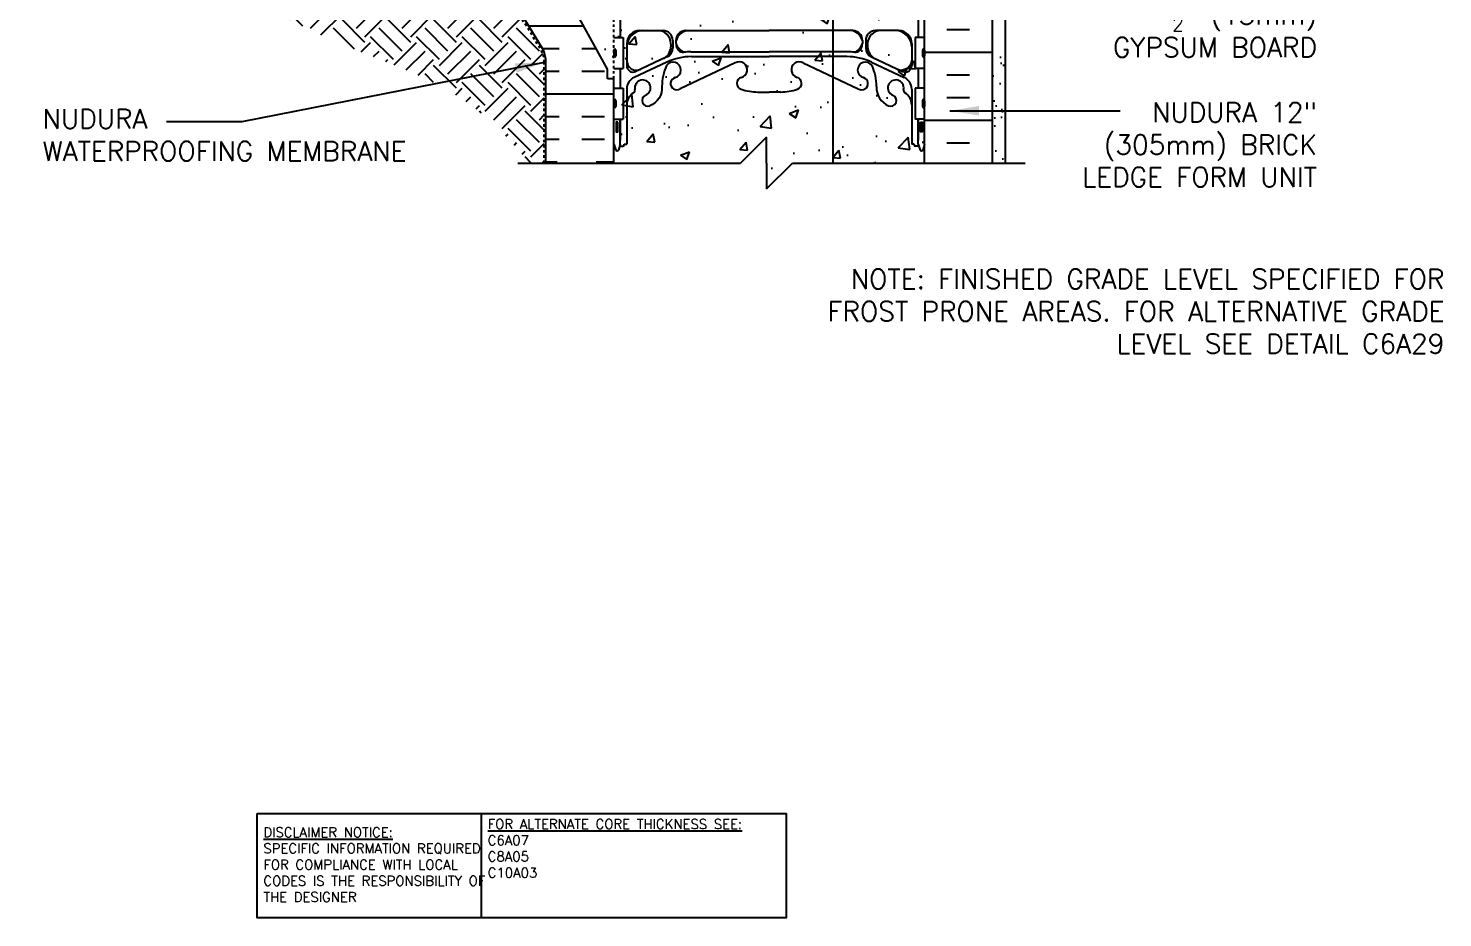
# Model space of a CAD drawing. Header units: inches. Extents: x 112.5 to 171.6, y -23.4 to 65.9.
# Drawn here: x 112.5 to 167.1, y -23.4 to 10.9 of the extents above; entities that cross this region are included whole.
import ezdxf

# ---------------------------------------------------------------- set-up
doc = ezdxf.new("R2010")
doc.units = ezdxf.units.IN
doc.header["$LTSCALE"] = 0.5
doc.header["$MEASUREMENT"] = 0
doc.linetypes.add('DASHEDX2', pattern=[1.5, 1, -0.5])
doc.linetypes.add('HIDDEN2', pattern=[0.1875, 0.125, -0.0625])
for name, color, linetype in [('HATCH', 12, 'Continuous'), ('Hidden2', 12, 'HIDDEN2'), ('line25', 2, 'Continuous'), ('LINE3', 3, 'Continuous'), ('LINE50', 5, 'Continuous'), ('LINE9', 9, 'Continuous'), ('TEXT', 4, 'Continuous'), ('Web_Edge', 9, 'Continuous')]:
    doc.layers.add(name, color=color, linetype=linetype)
doc.styles.add('DIM', font='romans.shx', dxfattribs={"width": 0.7})
doc.styles.add('ROMANS', font='romans.shx', dxfattribs={"height": 1.125})
doc.styles.get("Standard").update_dxf_attribs({"font": 'romans.shx', "height": 1.125})
doc.dimstyles.new('ext_12', dxfattribs={"dimscale": 12, "dimtxt": 0.09375, "dimasz": 0.09375, "dimexe": 0.09375, "dimexo": 0.0625, "dimgap": 0.0625, "dimtad": 1, "dimdec": 1, "dimzin": 3, "dimdsep": 46, "dimlunit": 4, "dimtxsty": 'DIM', "dimcen": 0.09, "dimdle": 0.09375, "dimclrt": 4, "dimadec": 0, "dimazin": 0, "dimtfac": 1, "dimtdec": 1, "dimtmove": 2, "dimatfit": 3, "dimfxl": 0, "dimfrac": 2, "dimtolj": 1, "dimtzin": 0, "dimarcsym": 0})

msp = doc.modelspace()

# ---------------------------------------------------------------- hatches: boundary and pattern name
at = {"layer": 'HATCH'}
h = msp.add_hatch(dxfattribs=at)
h.set_pattern_fill('INSUL', color=256, scale=7, style=0)
h.set_pattern_definition([(0, (27.2317, -8.359), (0, 2.625), []), (0, (27.2317, -7.484), (0, 2.625), [0.875, -0.875]), (0, (27.2317, -6.609), (0, 2.625), [0.875, -0.875])])
h.paths.add_polyline_path([(149.746, 41.734), (149.309, 41.734), (149.309, 41.234), (147.809, 41.234), (147.809, 41.734), (147.121, 41.734), (147.121, 31.484), (149.746, 28.859), (149.746, 29.984)])
h.paths.add_polyline_path([(149.746, 20.734), (147.121, 18.109), (147.121, 5.734), (149.746, 5.734)])
at = {"layer": 'HATCH', "linetype": 'Continuous'}
h = msp.add_hatch(dxfattribs=at)
h.set_pattern_fill('AR-CONC', color=256, scale=0.5, style=0)
edge = h.paths.add_edge_path()
edge.add_line((147.121, 26.609), (145.746, 26.609))
edge.add_arc((145.746, 27.109), 0.5, 180, 270, ccw=False)
edge.add_line((145.246, 27.109), (145.246, 28.609))
edge.add_line((145.246, 28.609), (145.746, 28.609))
edge.add_line((145.746, 28.609), (145.746, 27.209))
edge.add_arc((145.846, 27.209), 0.1, 180, 270)
edge.add_line((145.846, 27.109), (147.121, 27.109))
edge.add_line((147.121, 27.109), (147.121, 32.609))
edge.add_line((147.121, 32.609), (147.121, 33.523))
edge.add_spline(control_points=[(147.121, 33.523), (147.107, 33.529), (147.059, 33.545), (147.007, 33.592), (146.926, 33.584), (146.837, 33.587), (146.733, 33.583), (146.652, 33.545), (146.534, 33.482), (146.37, 33.469), (146.217, 33.536), (146.084, 33.612), (145.947, 33.629), (145.823, 33.636), (145.733, 33.608), (145.682, 33.522), (145.574, 33.455), (145.418, 33.42), (145.29, 33.408), (145.216, 33.401)], knot_values=[4.491613, 4.491613, 4.491613, 4.491613, 4.53825, 4.640095, 4.685656, 4.773056, 4.912503, 4.988734, 5.039656, 5.313971, 5.43662, 5.538465, 5.77077, 5.839112, 5.911139, 6.039898, 6.121993, 6.287819, 6.511014, 6.511014, 6.511014, 6.511014], degree=3, periodic=0)
edge.add_spline(control_points=[(145.216, 33.401), (145.142, 33.408), (145.013, 33.42), (144.857, 33.455), (144.749, 33.522), (144.698, 33.608), (144.608, 33.636), (144.484, 33.629), (144.347, 33.612), (144.214, 33.536), (144.061, 33.469), (143.897, 33.482), (143.779, 33.545), (143.698, 33.583), (143.594, 33.587), (143.505, 33.584), (143.425, 33.592), (143.372, 33.545), (143.324, 33.529), (143.31, 33.523)], knot_values=[4.491613, 4.491613, 4.491613, 4.491613, 4.714808, 4.880634, 4.962729, 5.091488, 5.163515, 5.231857, 5.464162, 5.566007, 5.688656, 5.962971, 6.013893, 6.090124, 6.229571, 6.316971, 6.362532, 6.464377, 6.511014, 6.511014, 6.511014, 6.511014], degree=3, periodic=0)
edge.add_spline(control_points=[(143.31, 33.523), (143.142, 33.408), (143.013, 33.42), (142.857, 33.455), (142.749, 33.522), (142.698, 33.608), (142.608, 33.636), (142.484, 33.629), (142.347, 33.612), (142.214, 33.536), (142.061, 33.469), (141.897, 33.482), (141.779, 33.545), (141.698, 33.583), (141.594, 33.587), (141.505, 33.584), (141.425, 33.592), (141.372, 33.545), (141.324, 33.529), (141.31, 33.523)], knot_values=[4.491613, 4.491613, 4.491613, 4.491613, 4.714808, 4.880634, 4.962729, 5.091488, 5.163515, 5.231857, 5.464162, 5.566007, 5.688656, 5.962971, 6.013893, 6.090124, 6.229571, 6.316971, 6.362532, 6.464377, 6.511014, 6.511014, 6.511014, 6.511014], degree=3, periodic=0)
edge.add_spline(control_points=[(141.31, 33.523), (141.206, 33.472), (141.05, 33.396), (140.857, 33.456), (140.75, 33.522), (140.698, 33.609), (140.608, 33.636), (140.484, 33.629), (140.347, 33.612), (140.214, 33.536), (140.061, 33.469), (139.897, 33.482), (139.779, 33.545), (139.698, 33.583), (139.594, 33.587), (139.505, 33.584), (139.425, 33.592), (139.358, 33.531), (139.254, 33.514), (139.221, 33.424), (139.129, 33.429), (139.044, 33.468), (138.949, 33.513), (138.867, 33.529), (138.798, 33.517), (138.69, 33.509), (138.567, 33.434), (138.416, 33.443), (138.321, 33.467), (138.25, 33.492), (138.234, 33.547), (138.2, 33.59), (138.138, 33.614), (138.021, 33.578), (137.892, 33.529), (137.789, 33.405), (137.651, 33.442), (137.563, 33.566), (137.38, 33.549), (137.182, 33.409), (136.934, 33.62), (136.675, 33.426), (136.421, 33.699), (136.054, 33.426), (135.701, 33.721), (135.444, 33.434), (135.247, 33.536), (135.121, 33.6)], knot_values=[0, 0, 0, 0, 0.330121, 0.495947, 0.578042, 0.706801, 0.778828, 0.84717, 1.079475, 1.18132, 1.303969, 1.578284, 1.629206, 1.705437, 1.844884, 1.932284, 1.977845, 2.07969, 2.181534, 2.278104, 2.300884, 2.444939, 2.557248, 2.618146, 2.689963, 2.76475, 2.943417, 3.102883, 3.196802, 3.247724, 3.314825, 3.355589, 3.40826, 3.500714, 3.710155, 3.82399, 3.940143, 4.075721, 4.257358, 4.413907, 4.765546, 4.982246, 5.203994, 5.661876, 6.036978, 6.24912, 6.61794, 6.61794, 6.61794, 6.61794], degree=3, periodic=0)
edge.add_line((135.121, 33.6), (135.121, 23.734))
edge.add_line((135.121, 23.734), (135.121, 8.984))
edge.add_line((135.121, 8.984), (135.121, 5.734))
edge.add_line((135.121, 5.734), (140.013, 5.734))
edge.add_line((140.013, 5.734), (141.013, 6.734))
edge.add_line((141.013, 6.734), (141.013, 5.734))
edge.add_line((141.013, 5.734), (141.013, 4.734))
edge.add_line((141.013, 4.734), (142.013, 5.734))
edge.add_line((142.013, 5.734), (147.121, 5.734))
edge.add_line((147.121, 5.734), (147.121, 18.109))
edge.add_line((147.121, 18.109), (147.121, 23.609))
edge.add_line((147.121, 23.609), (145.846, 23.609))
edge.add_arc((145.846, 23.509), 0.1, 90, 180)
edge.add_line((145.746, 23.509), (145.746, 22.109))
edge.add_line((145.746, 22.109), (145.246, 22.109))
edge.add_line((145.246, 22.109), (145.246, 23.609))
edge.add_arc((145.746, 23.609), 0.5, 90, 180, ccw=False)
edge.add_line((145.746, 24.109), (147.121, 24.109))
edge.add_line((147.121, 24.109), (147.121, 26.609))
at = {"layer": 'HATCH'}
h = msp.add_hatch(dxfattribs=at)
h.set_pattern_fill('INSUL', color=256, scale=7, style=0)
h.set_pattern_definition([(0, (-2867.3693, -416.8478), (0, 2.625), []), (0, (-2867.3693, -415.9728), (0, 2.625), [0.875, -0.875]), (0, (-2867.3693, -415.0978), (0, 2.625), [0.875, -0.875])])
h.paths.add_polyline_path([(129.696, 18.734, -0.079579), (128.696, 21.984), (128.696, 23.734), (127.996, 23.734), (127.996, 18.734, 0.131652), (128.666, 16.234), (132.404, 10.084, -0.10438), (132.496, 9.609), (132.496, 5.734), (132.934, 5.734), (132.934, 6.234), (134.434, 6.234), (134.434, 5.734), (135.121, 5.734), (135.121, 8.984), (134.871, 8.984), (134.871, 9.359)])
h = msp.add_hatch(dxfattribs=at)
h.set_pattern_fill('AR-CONC', color=256, scale=0.5, style=0)
h.set_pattern_definition([(50, (-2867.3693, -416.8478), (3.586301, -0.3137607), [0.375, -4.125]), (355, (-2867.3693, -416.848), (-0.6937567, 3.7609607), [0.3, -3.3]), (100.4514, (-2867.0705, -416.874), (2.892547, 3.4471977), [0.318701, -3.5057106]), (46.1842, (-2867.3693, -415.848), (5.336205, -0.827595), [0.5625, -6.1875]), (96.6356, (-2866.9247, -415.917), (4.6733135, 4.870589), [0.478051, -5.258565]), (351.1842, (-2867.3693, -415.848), (4.67331, 4.870593), [0.45, -4.95]), (21, (-2866.8693, -416.0978), (2.9845353, -2.0130945), [0.375, -4.125]), (326, (-2866.8693, -416.098), (1.2165767, 3.6257502), [0.3, -3.3]), (71.4514, (-2866.6206, -416.2656), (4.201113, 1.6126525), [0.318701, -3.5057106]), (37.5, (-2867.3693, -416.8478), (0.0607993, 1.66446927), [0, -3.26, 0, -3.35, 0, -3.3125]), (7.5, (-2867.3693, -416.8478), (1.3153477, 1.9720586), [0, -1.91, 0, -3.185, 0, -1.2625]), (327.5, (-2868.4843, -416.8478), (2.6691122, -0.11277436), [0, -1.25, 0, -3.9, 0, -5.175]), (317.5, (-2868.9843, -416.8478), (2.9159308, 0.500525), [0, -1.625, 0, -2.59, 0, -3.675])])
h.paths.add_polyline_path([(134.871, 9.359), (134.871, 8.984), (135.121, 8.984), (135.121, 23.734), (130.496, 23.734), (130.496, 22.234, -1), (129.996, 22.234), (129.996, 23.734), (128.696, 23.734), (128.696, 21.984, 0.079579), (129.696, 18.734)])
h = msp.add_hatch(dxfattribs=at)
h.set_pattern_fill('AR-SAND', color=256, scale=0.5, style=0)
h.set_pattern_definition([(37.5, (127.32, -7.1404), (-0.031497, 0.963412), [0, -0.76, 0, -0.85, 0, -0.8125]), (7.5, (127.32, -7.1404), (0.88489, 1.411073), [0, -0.41, 0, -0.685, 0, -0.2625]), (327.5, (126.705, -7.1404), (1.55707, 0.00283), [0, -0.25, 0, -0.9, 0, -1.175]), (317.5, (126.705, -7.1404), (1.503063, 0.43884), [0, -0.125, 0, -0.59, 0, -0.675])])
h.paths.add_polyline_path([(150.246, 19.923), (150.153, 20.234), (149.746, 20.234), (149.746, 5.734), (150.246, 5.734)])
h = msp.add_hatch(dxfattribs=at)
h.set_pattern_fill('EARTH', color=256, scale=5, angle=45, style=0)
edge = h.paths.add_edge_path()
edge.add_spline(control_points=[(120.797, 12.645), (121.545, 11.97), (124.262, 10.078), (128.79, 9.233), (131.231, 6.481), (131.894, 5.734)], knot_values=[0, 0, 0, 0, 1.96074, 9.898371, 12.854753, 12.854753, 12.854753, 12.854753], degree=3, periodic=0)
edge.add_line((131.894, 5.734), (132.436, 5.734))
edge.add_line((132.436, 5.734), (132.436, 9.617))
edge.add_arc((131.484, 9.634), 0.952, 358.9548, 381.9741)
edge.add_line((132.367, 9.991), (131.099, 12.077))
edge.add_line((131.099, 12.077), (130.956, 12.077))
edge.add_line((130.956, 12.077), (128.505, 16.109))
edge.add_arc((132.996, 18.705), 5.187, 191.6439, 210.0236, ccw=False)
edge.add_line((127.916, 17.658), (112.516, 17.389))
edge.add_spline(control_points=[(112.516, 17.389), (113.791, 16.989), (115.491, 16.455), (116.971, 15.532), (118.008, 14.436)], knot_values=[17.541452, 17.541452, 17.541452, 17.541452, 21.506195, 22.826916, 22.826916, 22.826916, 22.826916], degree=3, periodic=0)
edge.add_line((118.008, 14.436), (124.451, 14.42))
edge.add_line((124.451, 14.42), (124.451, 12.645))
edge.add_line((124.451, 12.645), (120.797, 12.645))

# ---------------------------------------------------------------- linework, layer by layer
at = {"layer": 'Hidden2'}
msp.add_line((135.121, 8.984), (135.121, 23.734), dxfattribs=at)
msp.add_line((135.121, 8.984), (135.121, 23.734), dxfattribs=at)
at = {"layer": 'line25'}
for p, q in [((134.871, 9.359), (129.696, 18.734)), ((147.121, 5.734), (147.121, 18.109)), ((135.121, 10.579), (135.486, 10.579)), ((135.486, 10.579), (135.486, 9.379)), ((147.121, 10.579), (146.756, 10.579)), ((146.756, 10.579), (146.756, 9.379)), ((135.121, 10.089), (135.121, 9.869)), ((135.121, 10.034), (135.121, 10.034)), ((135.121, 9.924), (135.121, 9.924)), ((135.161, 9.829), (135.161, 9.829)), ((135.201, 10.089), (135.201, 9.869)), ((147.041, 10.089), (147.041, 9.869)), ((147.081, 9.829), (147.081, 9.829)), ((147.121, 10.089), (147.121, 9.869)), ((147.121, 10.034), (147.121, 10.034)), ((147.121, 9.924), (147.121, 9.924)), ((134.871, 8.984), (134.871, 9.359)), ((135.121, 9.379), (135.486, 9.379)), ((147.121, 9.379), (146.756, 9.379)), ((135.121, 8.984), (134.871, 8.984)), ((135.121, 5.734), (135.121, 8.984)), ((135.121, 8.629), (135.486, 8.629)), ((135.486, 8.629), (135.486, 7.429)), ((147.121, 8.629), (146.756, 8.629)), ((146.756, 8.629), (146.756, 7.429)), ((135.121, 8.139), (135.121, 7.919)), ((135.121, 8.084), (135.121, 8.084)), ((135.121, 7.974), (135.121, 7.974)), ((135.161, 8.179), (135.161, 8.179)), ((135.161, 7.879), (135.161, 7.879)), ((135.201, 8.139), (135.201, 7.919)), ((147.041, 8.139), (147.041, 7.919)), ((147.081, 8.179), (147.081, 8.179)), ((147.081, 7.879), (147.081, 7.879)), ((147.121, 8.139), (147.121, 7.919)), ((147.121, 8.084), (147.121, 8.084)), ((147.121, 7.974), (147.121, 7.974)), ((135.121, 7.429), (135.486, 7.429)), ((147.121, 7.429), (146.756, 7.429))]:
    msp.add_line(p, q, dxfattribs=at)
for centre, start, end in [((135.161, 10.089), 90, 180), ((135.161, 9.869), 180, 270), ((135.161, 10.089), 0, 90), ((135.161, 9.869), 270, 0), ((147.081, 10.089), 90, 180), ((147.081, 9.869), 180, 270), ((147.081, 10.089), 360, 90), ((147.081, 9.869), 270, 0), ((135.161, 8.139), 90, 180), ((135.161, 7.919), 180, 270), ((135.161, 8.139), 0, 90), ((135.161, 7.919), 270, 0), ((147.081, 8.139), 90, 180), ((147.081, 7.919), 180, 270), ((147.081, 8.139), 360, 90), ((147.081, 7.919), 270, 0)]:
    msp.add_arc(centre, 0.04, start, end, dxfattribs=at)
at = {"layer": 'LINE3'}
msp.add_line((143.576, 32.116), (143.576, 5.734), dxfattribs=at)
at = {"layer": 'LINE50'}
msp.add_line((149.746, 5.734), (149.746, 20.734), dxfattribs=at)
msp.add_lwpolyline([(132.496, 5.734), (132.496, 9.609, 0.10438), (132.404, 10.084), (128.666, 16.234, -0.131652), (127.996, 18.734), (127.996, 23.734), (128.696, 23.734)], format="xyb", dxfattribs=at)
at = {"layer": 'LINE9'}
for p, q in [((150.246, 5.734), (150.246, 20.234)), ((141.013, 6.734), (140.013, 5.734)), ((141.013, 5.734), (141.013, 6.734)), ((131.41, 5.734), (140.013, 5.734)), ((141.013, 4.734), (142.013, 5.734)), ((141.013, 5.734), (141.013, 4.734)), ((142.013, 5.734), (151.007, 5.734))]:
    msp.add_line(p, q, dxfattribs=at)
at = {"layer": 'LINE9', "linetype": 'DASHEDX2', "ltscale": 0.1}
msp.add_lwpolyline([(132.436, 5.734), (132.436, 9.617, 0.10078), (132.367, 9.991), (131.099, 12.077)], format="xyb", dxfattribs=at)
at = {"layer": 'TEXT'}
msp.add_lwpolyline([(121.347, -19.365), (130.002, -19.365), (130.002, -23.391), (121.347, -23.391)], close=True, dxfattribs=at)
msp.add_lwpolyline([(130.002, -19.365), (141.776, -19.365), (141.776, -23.391), (130.002, -23.391)], dxfattribs=at)
at = {"layer": 'Web_Edge'}
for p, q in [((136.121, 10.843), (137.021, 10.843)), ((137.396, 10.468), (137.396, 10.171)), ((137.521, 10.468), (137.521, 10.342)), ((137.521, 10.468), (137.521, 10.354)), ((137.896, 10.843), (141.121, 10.843)), ((144.346, 10.843), (141.121, 10.843)), ((144.721, 10.468), (144.721, 10.354)), ((144.721, 10.468), (144.721, 10.342)), ((144.846, 10.468), (144.846, 10.171)), ((146.121, 10.843), (145.221, 10.843)), ((135.621, 10.343), (135.621, 9.495)), ((137.321, 10.32), (137.321, 10.343)), ((137.321, 10.32), (137.321, 10.216)), ((138.098, 10.026), (141.121, 10.026)), ((138.121, 9.839), (141.121, 9.839)), ((144.145, 10.026), (141.121, 10.026)), ((144.121, 9.839), (141.121, 9.839)), ((144.921, 10.32), (144.921, 10.343)), ((144.921, 10.32), (144.921, 10.216)), ((146.621, 10.343), (146.621, 9.495)), ((137.168, 9.627), (135.909, 9.038)), ((137.144, 9.814), (135.977, 9.269)), ((139.811, 9.598), (137.684, 8.599)), ((142.432, 9.598), (144.559, 8.599)), ((145.075, 9.627), (146.333, 9.038)), ((145.099, 9.814), (146.265, 9.269)), ((135.621, 8.585), (135.621, 6.463)), ((140.682, 8.474), (141.121, 8.474)), ((141.561, 8.474), (141.121, 8.474)), ((146.621, 8.585), (146.621, 6.463)), ((135.371, 6.463), (135.371, 7.429)), ((146.871, 6.463), (146.871, 7.429)), ((135.121, 6.463), (135.196, 6.233)), ((135.371, 6.463), (135.296, 6.233)), ((135.345, 6.383), (135.471, 6.383)), ((135.521, 6.463), (135.621, 6.463)), ((135.521, 6.433), (135.521, 6.463)), ((135.521, 6.433), (135.521, 6.433)), ((146.721, 6.463), (146.621, 6.463)), ((146.721, 6.433), (146.721, 6.463)), ((146.721, 6.433), (146.721, 6.433)), ((146.898, 6.383), (146.771, 6.383)), ((146.871, 6.463), (146.946, 6.233)), ((147.121, 6.463), (147.046, 6.233))]:
    msp.add_line(p, q, dxfattribs=at)
for points in [[(135.371, 11.329), (135.371, 10.579)], [(146.871, 11.329), (146.871, 10.579)], [(135.371, 9.379), (135.371, 8.629)], [(146.871, 9.379), (146.871, 8.629)], [(135.371, 7.429), (135.371, 6.613)], [(146.871, 7.429), (146.871, 6.613)]]:
    msp.add_lwpolyline(points, dxfattribs=at)
for points in [[(136.98, 8.685, -0.325312), (136.513, 7.942)], [(145.263, 8.685, 0.325312), (145.73, 7.942)]]:
    msp.add_lwpolyline(points, format="xyb", dxfattribs=at)
for points in [[(135.281, 7.313), (135.211, 7.313), (135.211, 6.933), (135.281, 6.933)], [(146.961, 7.313), (147.031, 7.313), (147.031, 6.933), (146.961, 6.933)]]:
    msp.add_lwpolyline(points, close=True, dxfattribs=at)
for centre, radius, start, end in [((136.121, 10.343), 0.5, 90, 180), ((136.246, 10.218), 0.625, 90, 180), ((136.821, 10.343), 0.5, 0, 90), ((137.021, 10.468), 0.375, 360, 90), ((137.896, 10.468), 0.375, 90, 180), ((138.103, 10.261), 0.617, 109.6458, 160.4318), ((144.346, 10.468), 0.375, 360, 90), ((144.14, 10.261), 0.617, 19.5682, 70.3542), ((145.221, 10.468), 0.375, 90, 180), ((145.421, 10.343), 0.5, 90, 180), ((145.996, 10.218), 0.625, 360, 90), ((146.121, 10.343), 0.5, 360, 90), ((136.821, 10.216), 0.5, 295.0796, 360), ((138.097, 7.776), 2.25, 114.0524, 115.0796), ((138.121, 7.589), 2.25, 90, 115.0796), ((137.02, 10.171), 0.376, 295.1919, 359.9486), ((137.898, 10.342), 0.376, 180.0491, 221.6135), ((138.105, 10.565), 0.624, 200.9119, 242.8949), ((137.803, 10.259), 0.25, 221.6135, 273.8988), ((138.098, 7.776), 2.25, 90, 97.097), ((144.121, 7.589), 2.25, 64.9204, 90), ((144.145, 7.776), 2.25, 82.903, 90), ((144.138, 10.565), 0.624, 297.1051, 339.0881), ((144.44, 10.259), 0.25, 266.1012, 318.3865), ((144.345, 10.342), 0.376, 318.3865, 359.9509), ((145.223, 10.171), 0.376, 180.0514, 244.8081), ((145.421, 10.216), 0.5, 180, 244.9204), ((144.145, 7.776), 2.25, 64.9204, 65.9476), ((135.996, 9.691), 0.375, 180, 295.0796), ((135.871, 9.495), 0.25, 180, 295.0796), ((138.98, 8.684), 2, 156.0362, 179.9854), ((137.403, 9.323), 0.305, 285.7253, 145.3297), ((139.964, 9.334), 0.305, 285.7253, 120), ((142.279, 9.334), 0.305, 60, 254.2747), ((144.84, 9.323), 0.305, 34.6703, 254.2747), ((143.263, 8.684), 2, 0.0146, 23.9638), ((146.246, 9.691), 0.375, 244.9204, 360), ((146.371, 9.495), 0.25, 244.9204, 360), ((136.121, 8.585), 0.5, 115.0796, 180), ((136.236, 8.634), 0.305, 291.8037, 191.0944), ((137.551, 8.798), 0.24, 105.7253, 303.75), ((140.111, 8.809), 0.24, 105.7253, 251.077), ((142.131, 8.809), 0.24, 288.923, 74.2747), ((144.692, 8.798), 0.24, 236.25, 74.2747), ((146.006, 8.634), 0.305, 348.9056, 248.1963), ((146.121, 8.585), 0.5, 360, 64.9204), ((136.171, 7.978), 0.55, 121.9268, 180), ((135.814, 8.551), 0.125, 301.9268, 11.0944), ((136.431, 8.147), 0.22, 111.8037, 291.8037), ((140.682, 10.474), 2, 251.077, 270), ((141.561, 10.474), 2, 270, 288.923), ((145.811, 8.147), 0.22, 248.1963, 68.1963), ((146.428, 8.551), 0.125, 168.9056, 238.0732), ((146.071, 7.978), 0.55, 360, 58.0732), ((135.246, 6.26), 0.0567, 208.0725, 331.9275), ((135.471, 6.433), 0.05, 270, 0), ((146.771, 6.433), 0.05, 180, 270), ((146.996, 6.26), 0.0567, 208.0725, 331.9275)]:
    msp.add_arc(centre, radius, start, end, dxfattribs=at)

# ---------------------------------------------------------------- texts
at = {"layer": 'TEXT', "char_height": 0.75, "style": 'ROMANS'}
for s, insert, width, attachment_point in [('\\A1;{\\H0.7x;\\S1/2;}" (13mm) GYPSUM BOARD', (162.265, 10.955), 8.98388, 6), ('NUDURA \\PWATERPROOFING MEMBRANE ', (113.067, 6.815), 15.77119, 4), ('\\A1;NUDURA 12" (305mm) BRICK LEDGE FORM UNIT', (162.265, 6.441), 12.01823, 6), ('\\A1;NOTE: FINISHED GRADE LEVEL SPECIFIED FOR FROST PRONE AREAS. FOR ALTERNATIVE GRADE LEVEL SEE DETAIL C6A29', (167.186, 0.009), 27.2137, 6)]:
    msp.add_mtext(s, dxfattribs=dict(at, insert=insert, width=width, attachment_point=attachment_point))
at = {"layer": 'TEXT', "char_height": 0.375, "attachment_point": 4}
for s, insert, width in [('{\\LFOR ALTERNATE CORE THICKNESS SEE:\\P}C6A07\\PC8A05\\PC10A03', (130.253, -20.716), 15.5553), ('{\\LDISCLAIMER NOTICE:}\\PSPECIFIC INFORMATION REQUIRED FOR COMPLIANCE WITH LOCAL CODES IS THE RESPONSIBILITY OF THE DESIGNER', (121.591, -21.343), 9.3349)]:
    msp.add_mtext(s, dxfattribs=dict(at, insert=insert, width=width))

# ---------------------------------------------------------------- leaders
at = {"layer": 'TEXT'}
for points, override in [([(132.436, 9.617), (120.757, 7.322), (117.854, 7.322)], {"dimgap": 0.0625, "dimtad": 0}), ([(148.096, 7.75), (154.664, 7.75)], {"dimtad": 0})]:
    msp.add_leader(points, dimstyle='ext_12', override=override, dxfattribs=at)

doc.saveas('drawing.dxf')
